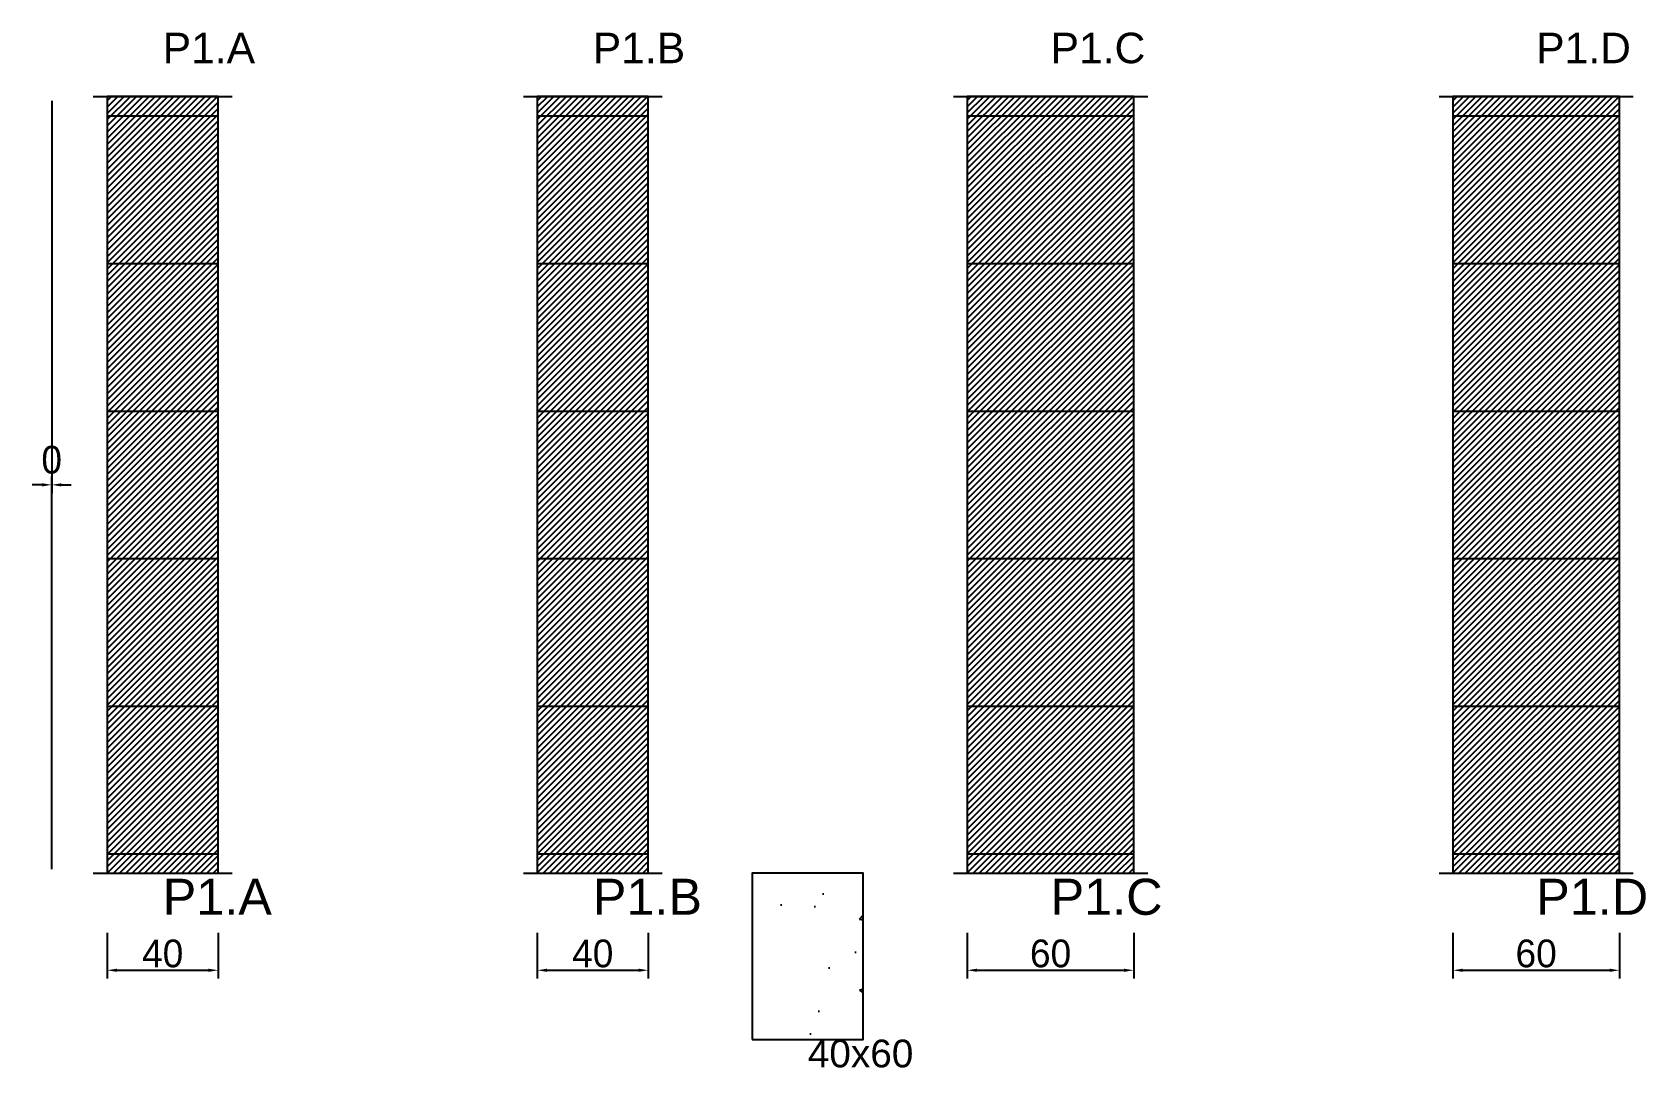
# Model space of a CAD drawing. Header units: metres. Extents: x -27 to 555, y -70 to 303.
import ezdxf

# ---------------------------------------------------------------- set-up
doc = ezdxf.new("R2010")
doc.units = ezdxf.units.M
for name, color, linetype in [('CONCRETO', 251, 'CONTINUOUS'), ('COTA', 241, 'CONTINUOUS'), ('Hachura', 251, 'CONTINUOUS'), ('NOMENCLATURA', 7, 'CONTINUOUS'), ('Nível', 160, 'CONTINUOUS'), ('Painéis', 200, 'CONTINUOUS'), ('SARR_2.2x7', 40, 'CONTINUOUS'), ('Texto Seção', 7, 'CONTINUOUS')]:
    doc.layers.add(name, color=color, linetype=linetype)
doc.styles.add('STR_STANDARD', font='arial.ttf')
doc.dimstyles.new('EZ DXF', dxfattribs={"dimtxt": 10, "dimasz": 3.5, "dimexe": 3, "dimexo": 1.5, "dimgap": 1, "dimtad": 1, "dimdec": 1, "dimdsep": 46, "dimcen": 2.5, "dimazin": 3, "dimtfac": 1, "dimtmove": 0, "dimatfit": 3})

msp = doc.modelspace()

# ---------------------------------------------------------------- hatches: boundary and pattern name
at = {"layer": 'CONCRETO'}
h = msp.add_hatch(dxfattribs=at)
h.set_pattern_fill('AR-CONC', scale=0.5)
h.paths.add_polyline_path([(232.5, -60), (272.5, -60), (272.5, 0), (232.5, 0)])
at = {"layer": 'Hachura'}
h = msp.add_hatch(dxfattribs=at)
h.set_pattern_fill('ANSI31', scale=0.5)
h.paths.add_polyline_path([(0, 0), (40, 0), (40, 280), (0, 280)])
h = msp.add_hatch(dxfattribs=at)
h.set_pattern_fill('ANSI31', scale=0.5)
h.paths.add_polyline_path([(155, 0), (195, 0), (195, 280), (155, 280)])
h = msp.add_hatch(dxfattribs=at)
h.set_pattern_fill('ANSI31', scale=0.5)
h.paths.add_polyline_path([(310, 0), (370, 0), (370, 280), (310, 280)])
h = msp.add_hatch(dxfattribs=at)
h.set_pattern_fill('ANSI31', scale=0.5)
h.paths.add_polyline_path([(485, 0), (545, 0), (545, 280), (485, 280)])

# ---------------------------------------------------------------- linework, layer by layer
at = {"layer": 'CONCRETO'}
msp.add_lwpolyline([(232.5, -60), (272.5, -60), (272.5, 0), (232.5, 0), (232.5, -60)], close=True, dxfattribs=at)
at = {"layer": 'Nível'}
for p, q in [((-5, 280), (45, 280)), ((150, 280), (200, 280)), ((305, 280), (375, 280)), ((480, 280), (550, 280)), ((-5, 0), (45, 0)), ((150, 0), (200, 0)), ((305, 0), (375, 0)), ((480, 0), (550, 0))]:
    msp.add_line(p, q, dxfattribs=at)
at = {"layer": 'Painéis'}
for points in [[(0, 0), (40, 0), (40, 280), (0, 280), (0, 0)], [(155, 0), (195, 0), (195, 280), (155, 280), (155, 0)], [(310, 0), (370, 0), (370, 280), (310, 280), (310, 0)], [(485, 0), (545, 0), (545, 280), (485, 280), (485, 0)]]:
    msp.add_lwpolyline(points, close=True, dxfattribs=at)
at = {"layer": 'SARR_2.2x7'}
for p, q in [((0, 273), (40, 273)), ((155, 273), (195, 273)), ((310, 273), (370, 273)), ((485, 273), (545, 273)), ((0, 219.8), (40, 219.8)), ((155, 219.8), (195, 219.8)), ((310, 219.8), (370, 219.8)), ((485, 219.8), (545, 219.8)), ((0, 166.6), (40, 166.6)), ((155, 166.6), (195, 166.6)), ((310, 166.6), (370, 166.6)), ((485, 166.6), (545, 166.6)), ((0, 113.4), (40, 113.4)), ((155, 113.4), (195, 113.4)), ((310, 113.4), (370, 113.4)), ((485, 113.4), (545, 113.4)), ((0, 60.2), (40, 60.2)), ((155, 60.2), (195, 60.2)), ((310, 60.2), (370, 60.2)), ((485, 60.2), (545, 60.2)), ((0, 7), (40, 7)), ((155, 7), (195, 7)), ((310, 7), (370, 7)), ((485, 7), (545, 7))]:
    msp.add_line(p, q, dxfattribs=at)

# ---------------------------------------------------------------- texts
at = {"layer": 'NOMENCLATURA', "style": 'STR_STANDARD'}
for s, height, p in [('P1.A', 11, (20, 292)), ('P1.B', 11, (175, 292)), ('P1.C', 11, (340, 292)), ('P1.D', 11, (515, 292)), ('40x60', 10, (252.5, -70))]:
    msp.add_text(s, height=height, dxfattribs=at).set_placement(p)
at = {"layer": 'Texto Seção', "style": 'STR_STANDARD'}
for s, p in [('P1.A', (20, -15)), ('P1.B', (175, -15)), ('P1.C', (340, -15)), ('P1.D', (515, -15))]:
    msp.add_text(s, height=13, dxfattribs=at).set_placement(p)

# ---------------------------------------------------------------- dimensions: what is measured, and where the dimension line sits
at = {"layer": 'COTA'}
for base, p1, p2 in [((-20, 140), (-20, 0), (-20, 280)), ((0, -35), (0, -20), (40, -20)), ((155, -35), (155, -20), (195, -20)), ((310, -35), (310, -20), (370, -20)), ((485, -35), (485, -20), (545, -20))]:
    msp.add_linear_dim(base=base, p1=p1, p2=p2, dimstyle='EZ DXF', dxfattribs=at).render()

doc.saveas('drawing.dxf')
